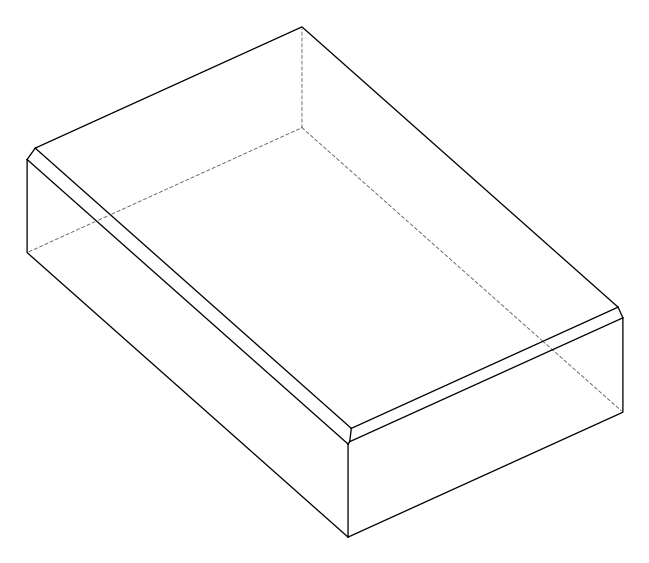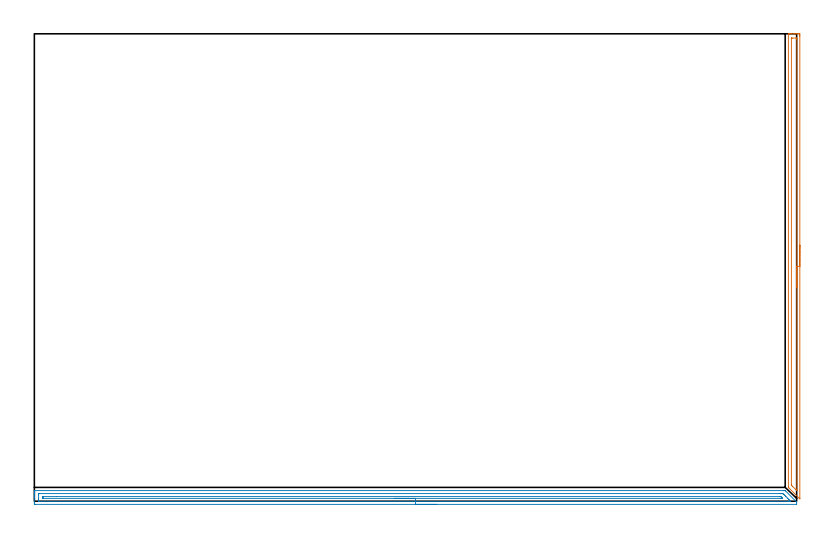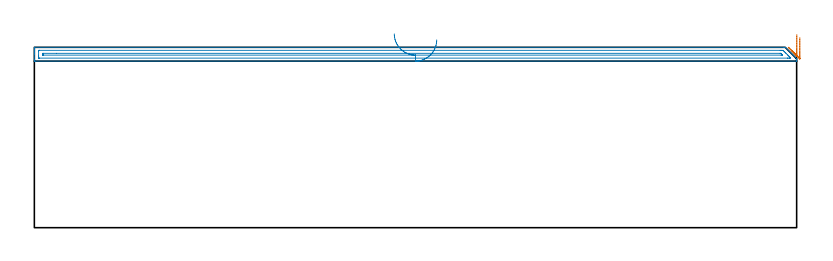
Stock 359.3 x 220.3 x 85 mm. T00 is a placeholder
(PLAN: 2 operations, 0 tool changes, 12.4 min)
(1 AREA_MILL | FG_CHAMFER_SURFACE | UGT0205_001 | 3.66 min | 3215 mm3)
(2 AREA_MILL_1 | FG_CHAMFER_SURFACE_1 | UGT0205_001 | 8.74 min | 7525 mm3)
(TOOL UGT0205_001 | Chamfer Mill 20 x 3 x 45 deg. | D20 FL50 Z2)
(OP 1 AREA_MILL)
G17 G21 G94 G90
T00 M6
G54
G17 G0 G90 X360.8 Y120.7 S1061 M3
G43 Z95. H0
Z89.6
G94 G1 Y120.662 Z88.728 F250.
Y120.548 Z87.863
Y120.359 Z87.012
Y120.097 Z86.18
Y119.763 Z85.374
Y119.36 Z84.6
Y118.891 Z83.864
Y118.36 Z83.172
Y117.771 Z82.529
Y117.128 Z81.94
Y116.436 Z81.408
Y115.7 Z80.94
Y114.926 Z80.537
Y114.12 Z80.203
Y113.288 Z79.941
Y112.436 Z79.752
Y111.571 Z79.638
Y110.7 Z79.6
X360.799 Y1.247 Z79.601
X360.794 Y1.117 Z79.604
X360.753 Y1.154 Z79.646
X360.629 Y1.271 Z79.769
X355.597 Y6.303 Z84.803
X355.415 Y6.488 Z84.978
X355.396 Y6.513 Z84.996
X355.4 Y6.627 Z85.
Y220.129
X355.403 Y220.292 Z84.988
X355.418 Y220.3 Z84.973
X355.774 Z84.625
X356.098 Z84.302
X356.774 Z83.621
X357.996 Z82.401
X358.542 Z81.852
X359.153 Z81.242
X359.426 Z80.969
X360.037 Z80.359
X360.31 Y220.297 Z80.085
X360.791 Y220.291 Z79.605
X360.794 Y220.171 Z79.603
X360.799 Y219.683 Z79.601
X360.8 Y219.188 Z79.6
Y110.7
X359.386 Z81.014
Y5.29
X359.384 Y5.111 Z81.016
X359.382 Y5.023 Z81.018
X359.38 Y4.991 Z81.02
X359.363 Y4.999 Z81.037
X359.273 Y5.083 Z81.127
X359.06 Y5.29 Z81.34
X357.273 Y7.077 Z83.127
X356.882 Y7.476 Z83.518
X356.832 Y7.53 Z83.568
X356.821 Y7.559 Z83.579
X356.818 Y7.61 Z83.582
X356.815 Y7.716 Z83.585
X356.814 Y7.929 Z83.586
X356.815 Y218.109 Z83.585
X356.816 Y218.216 Z83.584
X356.818 Y218.268 Z83.582
X356.82 Y218.286 Z83.58
X356.859 Y218.29 Z83.541
X357.26 Y218.298 Z83.14
X359.028 Y218.299 Z81.372
X359.266 Y218.294 Z81.134
X359.377 Y218.29 Z81.023
X359.385 Y217.938 Z81.015
Y217.896
X359.386 Y110.7 Z81.014
Y109.828 Z81.052
Y108.963 Z81.166
Y108.112 Z81.355
Y107.28 Z81.617
Y106.474 Z81.951
Y105.7 Z82.354
Y104.964 Z82.823
Y104.272 Z83.354
Y103.629 Z83.943
Y103.039 Z84.586
Y102.508 Z85.278
Y102.04 Z86.014
Y101.637 Z86.788
Y101.303 Z87.594
Y101.041 Z88.426
Y100.852 Z89.278
Y100.738 Z90.143
Y100.7 Z91.014
G0 Z95.
M5
M2
(OP 2 AREA_MILL_1)
G17 G21 G94 G90
T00 M6
G54
G17 G0 G90 X189.65 Y-1.5 S1061 M3
G43 Z95. H0
Z88.5
G94 G1 X189.612 Z87.628 F250.
X189.498 Z86.764
X189.309 Z85.912
X189.047 Z85.08
X188.713 Z84.274
X188.31 Z83.5
X187.842 Z82.764
X187.31 Z82.072
X186.721 Z81.429
X186.078 Z80.84
X185.386 Z80.309
X184.65 Z79.84
X183.876 Z79.437
X183.07 Z79.103
X182.238 Z78.841
X181.386 Z78.652
X180.522 Z78.538
X179.65 Z78.5
X0.612 Y-1.499 Z78.501
X0.039 Y-1.493 Z78.504
X0.007 Y-1.491 Z78.505
X0. Y-0.922 Z79.075
Y1.75 Z81.744
Y2.309 Z82.306
Y2.641 Z82.637
Y3.2 Z83.196
Y3.531 Z83.526
Y4.193 Z84.193
Y4.57 Z84.57
X0.008 Y4.953 Z84.944
X0.01 Y4.997 Z84.988
X0.166 Y5. Z85.
X353.33
X353.905 Y5.002 Z84.982
X354.019 Y4.882 Z84.879
X354.034 Y4.867 Z84.865
X359.094 Y-0.194 Z79.806
X359.283 Y-0.385 Z79.613
X359.298 Y-0.407 Z79.59
X359.3 Y-0.476 Z79.522
Y-0.502 Z79.497
Y-1.491 Z78.505
X359.186 Y-1.5 Z78.5
X179.65
Y-0.086 Z79.914
X2.344 Y-0.085 Z79.915
X2.234 Y-0.083 Z79.917
X2.023 Y-0.079 Z79.921
X2.01 Y-0.031 Z79.969
X2.003 Y0.364 Z80.364
X2.001 Y0.859 Z80.859
X2. Y1.257 Z81.257
X2.001 Y3.037 Z83.037
X2.008 Y3.531 Z83.531
X2.01 Y3.574 Z83.574
X2.179 Y3.581 Z83.581
X2.289 Y3.585 Z83.585
X2.344
X2.398 Y3.586 Z83.586
X351.544
X352.386 Y3.582 Z83.582
X352.437 Y3.579 Z83.579
X352.907 Y3.531 Z83.531
X353.33 Y3.117 Z83.117
X353.809 Y2.641 Z82.641
X354.223 Y2.228 Z82.228
X355.116 Y1.335 Z81.335
X355.59 Y0.859 Z80.859
X356.009 Y0.439 Z80.439
X356.469 Y-0.031 Z79.969
X356.057 Y-0.079 Z79.921
X356.009 Y-0.081 Z79.919
X355.17 Y-0.086 Z79.914
X355.116
X179.65
Y1.329 Z81.329
X4.184
X4.044 Y1.33 Z81.33
X4.02 Y1.332 Z81.332
X4.014 Y1.334 Z81.334
X4.01 Y1.347 Z81.347
X4.004 Y1.444 Z81.444
X4.001 Y1.566 Z81.566
X4. Y1.75 Z81.75
X4.001 Y1.933 Z81.933
X4.007 Y2.117 Z82.117
X4.01 Y2.164 Z82.164
X4.027 Y2.166 Z82.166
X4.079 Y2.169 Z82.169
X4.184 Y2.171 Z82.171
X10.435
X351.544
X351.685 Y2.169 Z82.169
X351.796 Y2.165 Z82.165
X351.826 Y2.163 Z82.163
X351.849 Y2.144 Z82.144
X351.895 Y2.102 Z82.102
X352.251 Y1.75 Z81.75
X352.437 Y1.564 Z81.564
X352.607 Y1.39 Z81.39
X352.646 Y1.346 Z81.346
X352.655 Y1.333 Z81.333
X352.652 Y1.332 Z81.332
X352.616 Y1.33 Z81.33
X352.437 Y1.329 Z81.329
X351.966
X179.65
X178.778 Z81.367
X177.914 Z81.48
X177.062 Z81.669
X176.23 Z81.932
X175.424 Z82.265
X174.65 Z82.668
X173.914 Z83.137
X173.222 Z83.668
X172.579 Z84.257
X171.99 Z84.901
X171.458 Z85.593
X170.99 Z86.329
X170.587 Z87.102
X170.253 Z87.908
X169.991 Z88.74
X169.802 Z89.592
X169.688 Z90.457
X169.65 Z91.329
G0 Z95.
M5
M2
